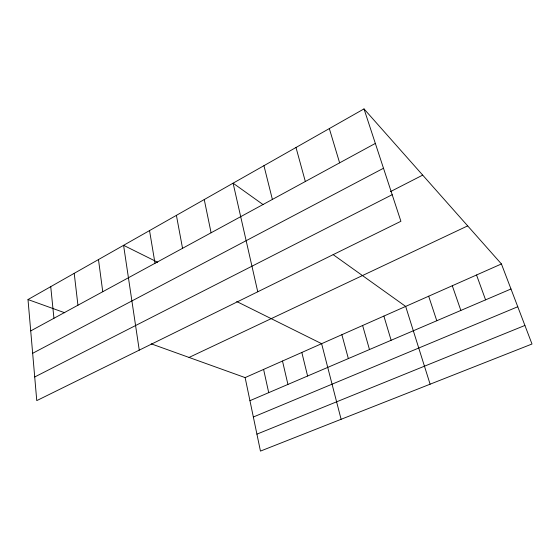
<?xml version="1.0" encoding="UTF-8"?>
<svg xmlns="http://www.w3.org/2000/svg" width="560" height="560" viewBox="0 0 560 560"><rect width="100%" height="100%" fill="white"/><g stroke="black" fill="none" stroke-linecap="round" stroke-linejoin="round"><path stroke-width="0.84" d="M364.007 108.899L400.911 221.284L36.764 400.61L28 299.551L364.007 108.899L501.424 263.956L532 344.008L260.456 451.101L245.133 377.601L151.193 343.833M30.723 330.911L375.34 143.416M32.662 353.29L383.495 168.245M390.425 191.646L422.695 175.119M34.713 376.978L392.182 194.705M189.049 357.441L467.684 225.883M245.133 377.601L501.424 263.956M249.942 400.687L510.986 288.988M253.344 417.011L517.769 306.747M256.921 434.147L524.909 325.451M28 299.551L64.785 312.774M157.668 262.255L123.578 245.322L139.258 350.14M236.719 301.518L321.615 343.686L341.11 419.293M263.018 204.547L233.093 183.176L257.754 291.781M333.158 254.639L405.664 306.418L430.115 384.195M476.532 274.995L485.583 299.852M452.291 285.74L460.859 310.436M428.673 296.212L436.779 320.74M329.322 128.576L339.626 162.848M383.88 316.078L391.125 340.27M362.621 325.5L369.474 349.538M295.995 147.49L305.333 181.503M341.873 334.705L348.348 358.575M263.942 165.676L272.384 199.43M301.826 352.457L307.594 376.019M282.492 361.032L287.931 384.433M263.599 369.411L268.716 392.651M204.246 199.549L211.092 232.778M176.407 215.348L182.546 248.311M149.534 230.594L155.008 263.291M98.483 259.56L102.753 291.718M74.214 273.329L77.938 305.221M50.736 286.657L53.935 318.276"/></g></svg>
